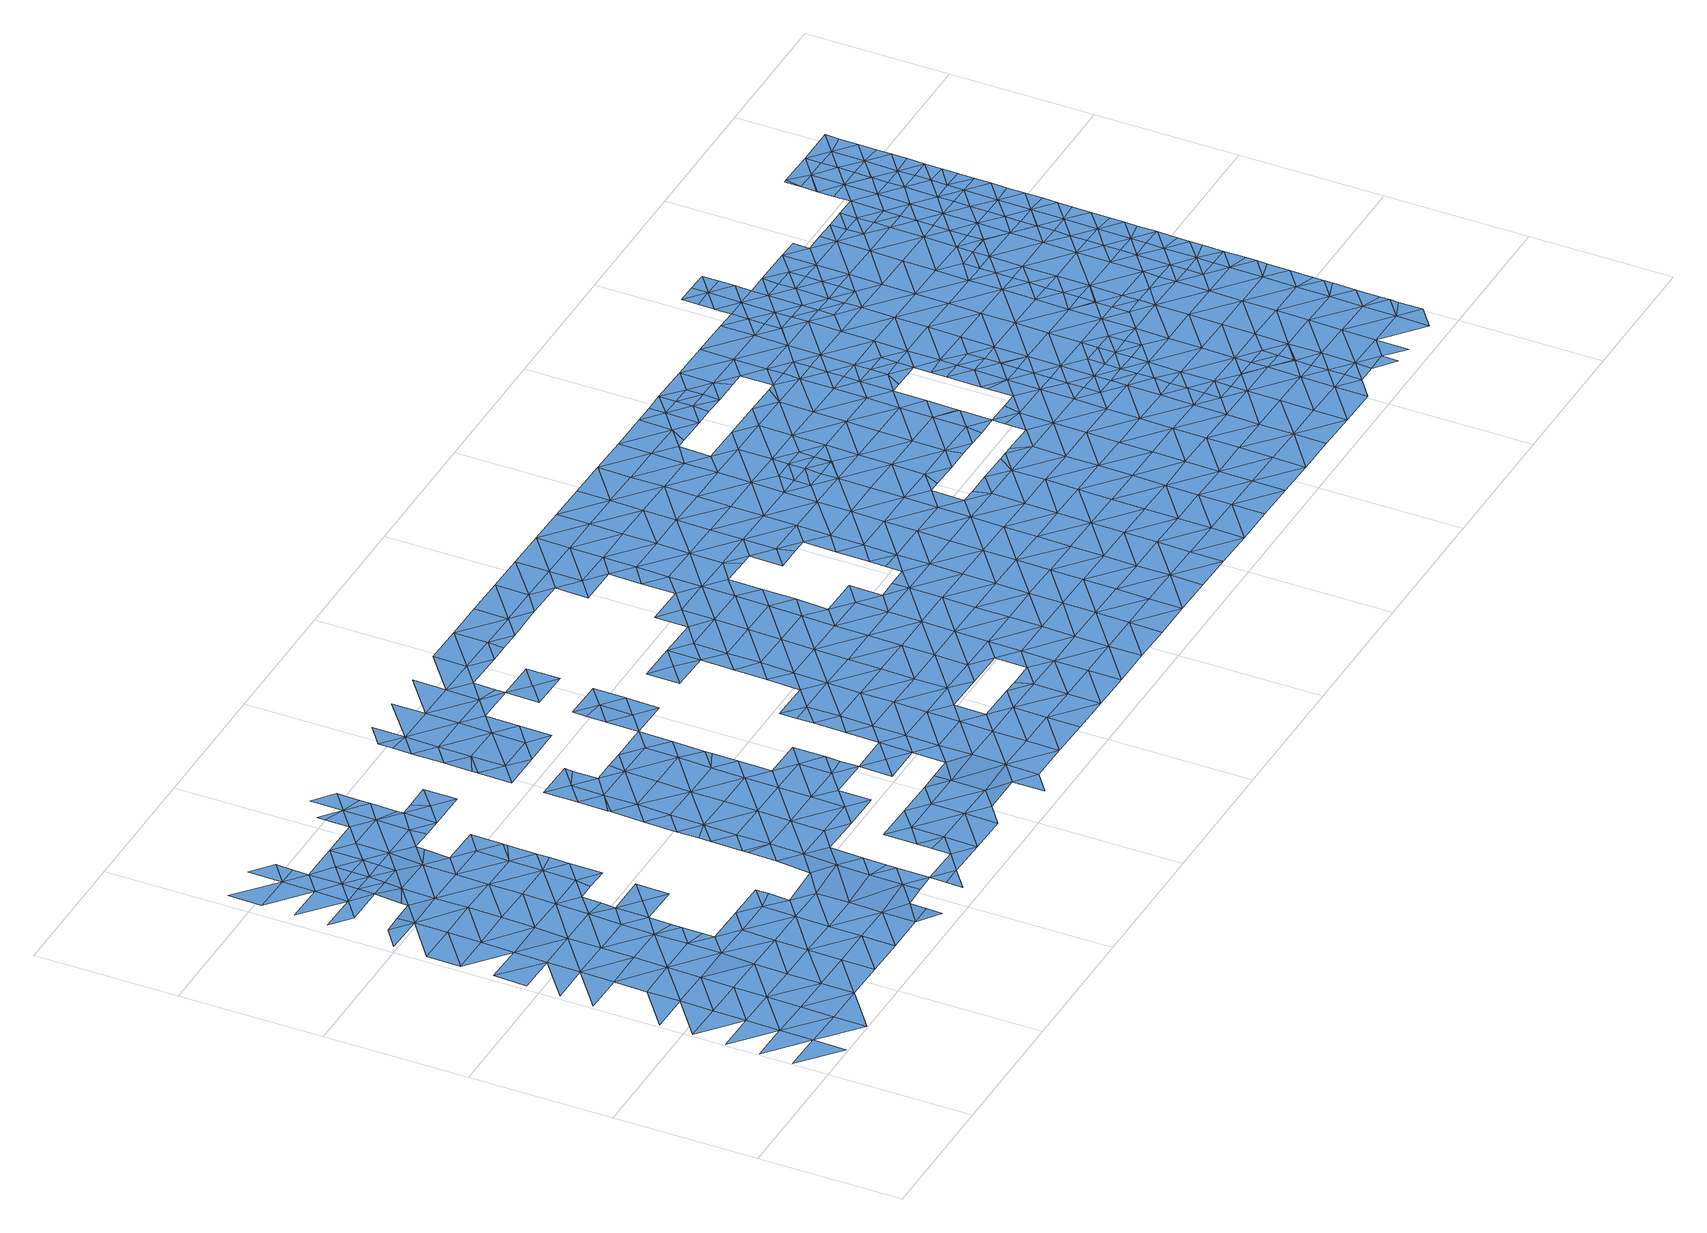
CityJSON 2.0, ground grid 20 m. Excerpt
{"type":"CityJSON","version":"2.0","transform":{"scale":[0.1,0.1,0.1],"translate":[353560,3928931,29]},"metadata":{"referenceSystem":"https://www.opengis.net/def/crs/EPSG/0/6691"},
"CityObjects":{
"waterbody1":{"type":"WaterBody","attributes":{"name":"4","class":"1140","function":"1","WaterBodyRiverFloodingRiskAttribute.description":"6","WaterBodyRiverFloodingRiskAttribute.rankOrg":"1","WaterBodyRiverFloodingRiskAttribute.adminType":"2","WaterBodyRiverFloodingRiskAttribute.scale":"L1"},"geometry":[{"type":"MultiSurface","lod":"1","boundaries":[[[0,1,2]],[[3,4,2]],[[5,3,6]],[[7,3,2]],[[8,7,2]],[[9,6,10]],[[9,10,11]],[[3,12,6]],[[13,12,3]],[[13,3,7]],[[14,11,15]],[[6,16,10]],[[17,18,19]],[[10,20,11]],[[18,21,22]],[[7,23,13]],[[6,12,16]],[[7,8,23]],[[13,24,12]],[[25,26,21]],[[10,16,20]],[[23,24,13]],[[15,11,27]],[[17,15,27]],[[28,16,12]],[[11,20,27]],[[27,29,17]],[[25,21,30]],[[28,20,16]],[[18,17,29]],[[12,24,31]],[[32,30,33]],[[34,32,35]],[[36,27,20]],[[12,31,28]],[[35,37,34]],[[32,33,35]],[[18,29,38]],[[21,18,39]],[[40,41,23]],[[39,18,38]],[[30,21,39]],[[36,20,28]],[[42,37,43]],[[44,29,27]],[[24,23,41]],[[24,45,31]],[[30,46,33]],[[36,47,27]],[[44,38,29]],[[48,35,33]],[[30,39,46]],[[43,37,49]],[[24,41,45]],[[48,37,35]],[[27,47,44]],[[50,33,46]],[[28,31,51]],[[52,53,54]],[[55,47,36]],[[36,28,51]],[[56,57,38]],[[31,45,51]],[[58,55,36]],[[40,59,41]],[[49,37,60]],[[61,46,39]],[[33,50,48]],[[38,44,56]],[[55,62,47]],[[63,64,54]],[[39,38,57]],[[53,65,54]],[[66,59,40]],[[41,59,45]],[[44,47,67]],[[68,69,70]],[[36,51,58]],[[47,62,67]],[[60,37,71]],[[70,69,63]],[[72,56,44]],[[46,73,50]],[[37,48,71]],[[74,72,44]],[[44,67,74]],[[61,39,57]],[[75,76,60]],[[77,54,65]],[[59,78,45]],[[79,48,50]],[[63,54,80]],[[80,54,77]],[[72,81,56]],[[75,60,71]],[[82,55,58]],[[65,76,75]],[[73,46,61]],[[79,71,48]],[[63,83,70]],[[57,56,81]],[[51,45,84]],[[83,63,80]],[[85,61,57]],[[86,65,75]],[[58,51,84]],[[87,88,70]],[[89,57,81]],[[45,78,84]],[[79,50,73]],[[90,87,70]],[[91,82,58]],[[90,70,83]],[[92,75,71]],[[57,89,85]],[[80,93,83]],[[81,72,94]],[[93,80,95]],[[96,92,71]],[[59,66,97]],[[98,73,61]],[[86,75,99]],[[58,84,91]],[[96,71,79]],[[100,61,85]],[[92,99,75]],[[78,59,97]],[[94,72,101]],[[66,102,97]],[[100,98,61]],[[98,79,73]],[[95,103,93]],[[78,104,84]],[[105,100,85]],[[106,91,84]],[[81,94,107]],[[108,104,78]],[[83,93,109]],[[108,78,97]],[[107,94,101]],[[110,96,79]],[[111,97,102]],[[109,93,103]],[[92,112,99]],[[82,91,113]],[[114,111,102]],[[112,103,115]],[[116,92,96]],[[102,117,114]],[[115,99,112]],[[118,91,106]],[[106,84,104]],[[113,91,118]],[[100,105,119]],[[79,98,110]],[[103,120,109]],[[116,121,92]],[[120,103,112]],[[100,122,98]],[[96,123,116]],[[124,97,111]],[[100,119,122]],[[112,92,125]],[[96,110,123]],[[125,92,121]],[[108,97,124]],[[126,106,104]],[[98,127,110]],[[128,98,122]],[[129,109,120]],[[108,130,104]],[[131,120,112]],[[98,128,127]],[[132,112,125]],[[111,133,124]],[[127,134,110]],[[110,135,123]],[[130,126,104]],[[132,131,112]],[[108,124,136]],[[131,129,120]],[[135,110,134]],[[133,137,124]],[[116,123,138]],[[108,136,130]],[[125,139,132]],[[137,140,124]],[[123,135,138]],[[141,142,143]],[[136,124,140]],[[130,144,126]],[[143,142,137]],[[131,145,129]],[[129,145,146]],[[147,126,144]],[[148,149,136]],[[132,139,150]],[[148,136,140]],[[146,145,151]],[[130,136,149]],[[152,144,130]],[[153,147,144]],[[131,132,154]],[[149,152,130]],[[132,150,154]],[[155,147,153]],[[156,137,142]],[[154,157,131]],[[158,155,153]],[[157,159,131]],[[131,159,145]],[[160,158,153]],[[150,161,154]],[[162,158,160]],[[163,164,145]],[[152,165,144]],[[162,166,167]],[[168,161,150]],[[169,156,142]],[[160,166,162]],[[170,145,159]],[[144,171,153]],[[167,166,172]],[[173,154,161]],[[145,170,163]],[[174,160,153]],[[172,175,176]],[[161,177,173]],[[175,172,166]],[[178,165,152]],[[179,180,156]],[[169,179,156]],[[144,165,171]],[[179,181,180]],[[176,182,183]],[[161,168,177]],[[182,176,175]],[[184,185,181]],[[166,160,174]],[[153,171,174]],[[184,181,179]],[[186,187,188]],[[186,183,187]],[[187,183,182]],[[178,189,165]],[[190,179,169]],[[191,192,188]],[[187,191,188]],[[166,174,193]],[[175,166,194]],[[195,190,169]],[[190,184,179]],[[196,185,184]],[[171,165,189]],[[194,166,193]],[[182,175,194]],[[197,187,182]],[[171,198,174]],[[199,189,178]],[[191,200,192]],[[201,182,194]],[[191,187,202]],[[171,189,203]],[[174,204,193]],[[184,205,196]],[[198,171,203]],[[206,207,208]],[[197,182,201]],[[206,209,210]],[[184,190,205]],[[191,202,211]],[[202,187,197]],[[212,203,189]],[[199,212,189]],[[210,209,213]],[[191,211,200]],[[209,206,208]],[[204,174,198]],[[194,193,204]],[[190,195,214]],[[208,207,215]],[[216,201,194]],[[217,202,197]],[[218,196,205]],[[214,219,190]],[[220,213,209]],[[190,219,205]],[[221,216,194]],[[222,213,220]],[[223,198,203]],[[221,194,204]],[[201,216,197]],[[224,203,212]],[[225,204,198]],[[226,208,215]],[[208,227,209]],[[228,229,230]],[[229,222,220]],[[228,222,229]],[[226,227,208]],[[217,197,231]],[[219,232,205]],[[223,225,198]],[[209,227,220]],[[216,233,197]],[[234,219,214]],[[225,235,204]],[[223,203,224]],[[218,205,232]],[[230,229,236]],[[221,204,235]],[[237,229,220]],[[231,197,233]],[[235,238,221]],[[227,237,220]],[[224,212,239]],[[221,240,216]],[[238,240,221]],[[226,215,241]],[[242,218,232]],[[239,243,224]],[[244,233,216]],[[245,232,219]],[[246,227,226]],[[241,246,226]],[[223,224,247]],[[248,242,232]],[[249,250,229]],[[216,240,244]],[[224,243,247]],[[234,251,252]],[[225,223,253]],[[239,254,255]],[[231,233,256]],[[229,237,249]],[[219,234,245]],[[257,237,227]],[[246,257,227]],[[258,248,232]],[[256,233,244]],[[245,258,232]],[[223,247,253]],[[245,234,252]],[[254,259,255]],[[239,255,260]],[[237,261,249]],[[262,245,252]],[[261,237,257]],[[263,259,248]],[[260,255,259]],[[258,263,248]],[[261,264,249]],[[265,260,259]],[[266,258,245]],[[259,263,265]],[[257,267,261]],[[268,245,262]],[[265,269,260]],[[260,269,270]],[[258,271,263]],[[249,264,272]],[[266,271,258]],[[245,268,266]],[[273,261,267]],[[263,274,265]],[[264,261,275]],[[276,270,277]],[[261,273,275]],[[270,269,277]],[[278,269,265]],[[262,279,268]],[[280,281,282]],[[280,276,281]],[[276,277,281]],[[263,271,274]],[[283,277,269]],[[268,284,266]],[[264,275,285]],[[281,286,282]],[[266,287,271]],[[279,284,268]],[[278,265,274]],[[278,283,269]],[[262,288,279]],[[277,289,281]],[[264,285,290]],[[271,291,274]],[[275,292,285]],[[266,284,287]],[[283,289,277]],[[271,287,291]],[[293,278,274]],[[291,293,274]],[[281,289,286]],[[294,295,296]],[[279,288,297]],[[298,287,284]],[[299,283,278]],[[300,294,296]],[[279,301,284]],[[285,292,302]],[[303,302,292]],[[294,304,295]],[[305,286,306]],[[290,285,307]],[[286,289,306]],[[308,298,284]],[[309,310,305]],[[283,311,289]],[[279,297,301]],[[306,309,305]],[[291,312,293]],[[278,293,299]],[[285,302,307]],[[311,283,299]],[[303,313,302]],[[284,301,308]],[[309,314,310]],[[311,315,289]],[[310,314,300]],[[289,316,306]],[[294,300,304]],[[308,317,298]],[[312,318,293]],[[319,301,297]],[[320,309,306]],[[321,307,302]],[[322,319,297]],[[321,302,313]],[[304,300,323]],[[300,314,323]],[[324,308,301]],[[316,320,306]],[[325,311,299]],[[289,315,316]],[[326,314,309]],[[299,293,327]],[[328,318,312]],[[317,308,329]],[[325,315,311]],[[320,326,309]],[[293,318,327]],[[330,304,323]],[[314,331,323]],[[313,332,321]],[[307,321,333]],[[301,319,324]],[[299,327,325]],[[329,308,324]],[[315,334,316]],[[324,335,329]],[[329,335,328]],[[322,336,319]],[[337,318,328]],[[314,326,331]],[[315,325,334]],[[330,323,331]],[[316,338,320]],[[339,336,322]],[[336,324,319]],[[340,341,330]],[[331,340,330]],[[327,318,342]],[[321,332,343]],[[337,328,335]],[[316,334,344]],[[320,345,326]],[[346,335,324]],[[333,321,347]],[[342,318,337]],[[342,348,327]],[[338,345,320]],[[325,348,334]],[[316,344,338]],[[325,327,348]],[[321,343,347]],[[326,349,331]],[[332,350,343]],[[346,324,336]],[[345,349,326]],[[335,351,337]],[[352,341,340]],[[331,353,340]],[[344,334,354]],[[351,335,346]],[[339,355,336]],[[338,344,356]],[[350,357,343]],[[334,348,354]],[[358,359,350]],[[343,360,347]],[[342,337,361]],[[338,362,345]],[[344,363,356]],[[361,337,351]],[[353,331,349]],[[340,353,352]],[[336,364,346]],[[338,356,362]],[[344,354,363]],[[365,349,345]],[[362,365,345]],[[339,366,355]],[[359,358,367]],[[350,359,357]],[[342,361,368]],[[348,342,369]],[[343,357,360]],[[363,370,356]],[[354,371,363]],[[372,352,373]],[[336,355,364]],[[352,353,373]],[[342,368,369]],[[374,349,365]],[[351,346,375]],[[353,349,374]],[[354,348,376]],[[359,377,357]],[[378,372,373]],[[375,379,351]],[[354,376,371]],[[367,372,378]],[[346,364,375]],[[361,379,368]],[[348,369,376]],[[361,351,379]],[[359,367,380]],[[363,371,370]],[[353,381,373]],[[355,366,382]],[[357,383,360]],[[367,378,380]],[[384,381,353]],[[382,385,355]],[[353,374,384]],[[377,383,357]],[[373,381,378]],[[359,380,377]],[[371,376,386]],[[387,384,374]],[[364,355,385]],[[369,368,388]],[[388,368,379]],[[385,389,364]],[[364,390,375]],[[378,391,380]],[[381,391,378]],[[389,390,364]],[[376,369,392]],[[386,376,393]],[[387,394,384]],[[375,395,379]],[[369,388,392]],[[380,396,377]],[[390,395,375]],[[382,397,385]],[[398,394,399]],[[394,400,384]],[[393,376,401]],[[379,402,388]],[[376,392,401]],[[377,403,383]],[[404,398,399]],[[405,397,382]],[[380,391,396]],[[396,403,377]],[[395,402,379]],[[406,407,393]],[[385,397,389]],[[381,384,400]],[[406,408,407]],[[388,409,392]],[[400,410,381]],[[381,411,391]],[[403,412,383]],[[393,401,406]],[[402,409,388]],[[409,401,392]],[[394,398,400]],[[389,413,390]],[[414,415,408]],[[410,411,381]],[[416,398,404]],[[406,414,408]],[[397,413,389]],[[391,417,396]],[[418,395,390]],[[411,417,391]],[[414,419,415]],[[413,418,390]],[[420,398,416]],[[416,415,419]],[[405,421,397]],[[395,422,402]],[[400,398,420]],[[403,396,417]],[[418,422,395]],[[401,409,423]],[[406,401,424]],[[406,425,414]],[[420,426,400]],[[416,419,420]],[[427,413,397]],[[410,400,426]],[[421,428,397]],[[401,423,424]],[[412,403,429]],[[402,430,409]],[[410,431,411]],[[414,432,419]],[[426,431,410]],[[403,417,429]],[[406,424,425]],[[402,422,433]],[[409,434,423]],[[411,435,417]],[[427,436,413]],[[412,429,437]],[[430,434,409]],[[397,428,427]],[[402,433,430]],[[423,434,424]],[[438,435,411]],[[435,429,417]],[[414,425,432]],[[418,413,436]],[[418,439,422]],[[420,440,426]],[[438,411,431]],[[420,419,440]],[[436,439,418]],[[422,439,433]],[[424,441,425]],[[419,432,440]],[[428,421,442]],[[433,443,430]],[[425,444,432]],[[431,445,438]],[[424,434,441]],[[426,440,446]],[[431,426,445]],[[427,428,447]],[[429,435,448]],[[437,429,449]],[[430,450,434]],[[428,442,447]],[[451,435,438]],[[444,425,441]],[[447,452,427]],[[449,429,448]],[[433,439,443]],[[426,446,445]],[[445,451,438]],[[453,446,440]],[[436,427,452]],[[454,439,436]],[[441,434,455]],[[430,443,450]],[[432,444,456]],[[440,432,457]],[[441,458,444]],[[459,447,442]],[[454,436,452]],[[440,457,453]],[[460,443,439]],[[461,446,453]],[[448,435,462]],[[432,456,457]],[[455,434,463]],[[441,455,458]],[[445,446,464]],[[434,450,463]],[[464,446,461]],[[465,459,442]],[[435,451,462]],[[458,466,444]],[[449,448,467]],[[439,454,468]],[[469,455,463]],[[444,470,456]],[[471,453,457]],[[448,462,467]],[[472,462,451]],[[466,470,444]],[[473,454,452]],[[439,468,460]],[[474,466,458]],[[452,447,475]],[[445,464,476]],[[456,470,457]],[[463,477,469]],[[450,443,478]],[[450,479,463]],[[480,471,457]],[[451,445,481]],[[475,447,459]],[[449,467,482]],[[473,468,454]],[[478,443,460]],[[476,464,483]],[[462,484,467]],[[481,445,476]],[[451,481,472]],[[484,462,472]],[[485,466,474]],[[486,459,465]],[[480,457,487]],[[473,452,475]],[[463,479,477]],[[483,488,476]],[[450,478,479]],[[489,482,467]],[[490,457,470]],[[487,457,490]],[[491,475,459]],[[489,467,484]],[[460,468,492]],[[485,493,466]],[[486,491,459]],[[466,493,470]],[[468,473,492]],[[492,494,460]],[[495,489,484]],[[496,476,488]],[[476,497,481]],[[498,487,490]],[[499,487,498]],[[472,481,500]],[[478,460,494]],[[488,499,498]],[[475,501,473]],[[477,479,502]],[[496,497,476]],[[491,501,475]],[[470,503,490]],[[504,493,485]],[[505,482,489]],[[496,488,498]],[[479,478,506]],[[495,507,489]],[[473,508,492]],[[501,508,473]],[[502,479,509]],[[478,494,506]],[[470,493,503]],[[503,510,490]],[[500,481,497]],[[504,511,493]],[[510,512,490]],[[513,479,506]],[[508,514,492]],[[509,479,513]],[[498,512,496]],[[515,489,507]],[[505,489,515]],[[498,490,512]],[[491,486,516]],[[517,501,491]],[[494,492,514]],[[518,509,513]],[[516,517,491]],[[519,505,515]],[[494,520,506]],[[521,497,496]],[[500,497,522]],[[515,507,523]],[[524,508,501]],[[493,511,525]],[[526,518,513]],[[527,521,496]],[[507,528,523]],[[529,510,503]],[[530,525,511]],[[494,514,531]],[[527,496,512]],[[503,493,532]],[[533,515,523]],[[534,501,517]],[[532,493,525]],[[532,529,503]],[[494,531,520]],[[535,526,513]],[[508,536,514]],[[510,529,512]],[[513,506,535]],[[522,497,521]],[[523,528,537]],[[524,501,534]],[[523,538,533]],[[536,531,514]],[[535,506,520]],[[530,539,525]],[[523,537,538]],[[521,540,522]],[[541,534,517]],[[542,533,538]],[[536,508,524]],[[543,520,531]],[[527,512,544]],[[517,516,541]],[[532,525,545]],[[536,543,531]],[[525,539,545]],[[546,521,527]],[[547,526,535]],[[512,529,544]],[[548,526,547]],[[541,516,549]],[[539,548,547]],[[550,532,545]],[[532,551,529]],[[534,552,524]],[[553,546,527]],[[520,554,535]],[[551,532,550]],[[543,554,520]],[[527,544,553]],[[540,521,555]],[[539,547,556]],[[551,557,529]],[[529,557,544]],[[552,534,541]],[[524,558,536]],[[559,547,535]],[[521,546,555]],[[554,560,535]],[[561,556,547]],[[562,553,544]],[[549,563,541]],[[558,524,552]],[[536,564,543]],[[562,544,557]],[[558,564,536]],[[565,555,546]],[[566,567,553]],[[553,567,546]],[[568,554,543]],[[535,560,559]],[[569,562,557]],[[570,569,557]],[[553,562,566]],[[561,547,559]],[[571,560,554]],[[546,572,565]],[[573,568,543]],[[574,558,552]],[[575,572,546]],[[573,543,564]],[[575,546,567]],[[541,563,576]],[[552,541,577]],[[568,571,554]],[[561,578,579]],[[580,564,558]],[[581,569,570]],[[571,582,560]],[[583,559,560]],[[579,578,584]],[[578,561,559]],[[585,562,569]],[[577,541,576]],[[577,574,552]],[[582,583,560]],[[574,580,558]],[[586,573,564]],[[583,587,559]],[[569,588,585]],[[589,586,564]],[[590,584,591]],[[589,564,580]],[[587,592,559]],[[584,578,591]],[[588,569,581]],[[578,559,592]],[[593,571,568]],[[586,594,573]],[[595,568,573]],[[596,590,591]],[[594,595,573]],[[585,588,597]],[[598,599,578]],[[578,592,598]],[[576,563,600]],[[591,578,601]],[[602,593,568]],[[603,580,574]],[[604,596,591]],[[595,602,568]],[[601,578,599]],[[601,604,591]],[[600,563,605]],[[602,606,593]],[[577,576,607]],[[608,603,574]],[[609,596,604]],[[574,577,607]],[[576,600,607]],[[605,610,600]],[[574,611,608]],[[611,574,607]],[[608,611,612]],[[613,614,600]],[[613,600,610]],[[607,600,614]],[[615,612,611]],[[616,617,607]],[[607,614,616]],[[611,607,617]],[[618,615,611]],[[611,617,619]],[[618,611,619]],[[620,615,618]],[[621,622,623]]]}]},
"waterbody2":{"type":"WaterBody","attributes":{"name":"4","class":"1140","function":"1","WaterBodyRiverFloodingRiskAttribute.description":"6","WaterBodyRiverFloodingRiskAttribute.rankOrg":"2","WaterBodyRiverFloodingRiskAttribute.adminType":"2","WaterBodyRiverFloodingRiskAttribute.scale":"L1"},"geometry":[{"type":"MultiSurface","lod":"1","boundaries":[[[77,86,624]],[[77,65,86]],[[86,99,624]],[[115,624,99]],[[80,77,624]],[[103,95,624]],[[95,80,624]],[[115,103,624]]]}]},
"waterbody3":{"type":"WaterBody","attributes":{"name":"4","class":"1140","function":"1","WaterBodyRiverFloodingRiskAttribute.description":"6","WaterBodyRiverFloodingRiskAttribute.rankOrg":"1","WaterBodyRiverFloodingRiskAttribute.adminType":"2","WaterBodyRiverFloodingRiskAttribute.scale":"L1"},"geometry":[{"type":"MultiSurface","lod":"1","boundaries":[[[625,626,627]],[[256,628,627]],[[627,628,625]],[[628,256,629]],[[628,629,630]],[[628,630,625]],[[630,631,625]],[[625,631,632]],[[626,625,632]]]}]},
"waterbody4":{"type":"WaterBody","attributes":{"name":"4","class":"1140","function":"1","WaterBodyRiverFloodingRiskAttribute.description":"6","WaterBodyRiverFloodingRiskAttribute.rankOrg":"1","WaterBodyRiverFloodingRiskAttribute.adminType":"2","WaterBodyRiverFloodingRiskAttribute.scale":"L1"},"geometry":[{"type":"MultiSurface","lod":"1","boundaries":[[[633,634,635]],[[635,267,636]],[[634,267,635]],[[636,633,635]]]}]},
"waterbody5":{"type":"WaterBody","attributes":{"name":"4","class":"1140","function":"1","WaterBodyRiverFloodingRiskAttribute.description":"6","WaterBodyRiverFloodingRiskAttribute.rankOrg":"2","WaterBodyRiverFloodingRiskAttribute.adminType":"2","WaterBodyRiverFloodingRiskAttribute.scale":"L1"},"geometry":[{"type":"MultiSurface","lod":"1","boundaries":[[[499,480,487]],[[464,461,483]],[[453,471,637]],[[637,480,499]],[[471,480,637]],[[483,637,499]],[[488,483,499]],[[483,461,637]],[[461,453,637]]]}]},
"waterbody6":{"type":"WaterBody","attributes":{"name":"4","class":"1140","function":"1","WaterBodyRiverFloodingRiskAttribute.description":"6","WaterBodyRiverFloodingRiskAttribute.rankOrg":"2","WaterBodyRiverFloodingRiskAttribute.adminType":"2","WaterBodyRiverFloodingRiskAttribute.scale":"L1"},"geometry":[{"type":"MultiSurface","lod":"1","boundaries":[[[519,515,638]],[[515,533,638]],[[533,542,638]],[[639,640,537]],[[641,638,542]],[[538,537,640]],[[542,538,640]],[[641,542,640]],[[639,642,640]],[[643,641,640]],[[642,643,640]],[[642,555,644]],[[555,565,644]],[[644,643,642]],[[565,572,644]],[[645,641,643]],[[566,646,567]],[[566,562,646]],[[646,562,585]],[[572,647,644]],[[644,647,643]],[[648,567,646]],[[575,567,648]],[[572,575,648]],[[585,597,646]],[[649,583,582]],[[650,590,596]],[[648,647,572]],[[582,571,649]],[[650,651,581]],[[596,651,650]],[[647,652,643]],[[649,571,593]],[[653,648,646]],[[649,654,583]],[[655,586,589]],[[645,643,652]],[[589,580,655]],[[587,583,654]],[[588,656,597]],[[655,580,603]],[[588,581,656]],[[652,657,645]],[[592,587,654]],[[593,606,649]],[[581,651,656]],[[596,609,651]],[[655,658,586]],[[658,595,594]],[[646,597,653]],[[594,586,658]],[[598,592,659]],[[659,601,599]],[[603,608,655]],[[660,661,649]],[[649,661,654]],[[592,654,659]],[[662,652,647]],[[599,598,659]],[[660,649,606]],[[597,656,653]],[[658,663,595]],[[664,662,647]],[[659,665,601]],[[663,606,602]],[[665,609,604]],[[666,648,653]],[[602,595,663]],[[667,651,609]],[[668,664,647]],[[651,669,656]],[[604,601,665]],[[647,648,668]],[[670,657,652]],[[667,669,651]],[[661,671,654]],[[672,670,652]],[[668,648,666]],[[673,655,608]],[[652,662,672]],[[674,606,663]],[[654,675,659]],[[656,676,653]],[[667,609,665]],[[673,608,612]],[[658,655,673]],[[669,676,656]],[[658,677,663]],[[678,657,670]],[[659,679,665]],[[680,664,668]],[[612,615,673]],[[661,681,671]],[[674,663,682]],[[666,653,676]],[[654,671,675]],[[683,667,665]],[[613,610,684]],[[658,673,677]],[[668,666,685]],[[614,613,684]],[[686,680,668]],[[610,623,684]],[[615,620,673]],[[681,687,671]],[[679,659,675]],[[679,683,665]],[[683,669,667]],[[686,668,685]],[[682,663,688]],[[686,689,680]],[[616,614,690]],[[663,677,688]],[[685,666,691]],[[614,684,690]],[[617,616,690]],[[692,619,617]],[[666,676,691]],[[623,622,684]],[[688,693,682]],[[618,692,620]],[[694,673,620]],[[669,695,676]],[[692,617,690]],[[618,619,692]],[[696,671,687]],[[697,682,693]],[[698,685,691]],[[687,697,693]],[[622,699,684]],[[694,700,673]],[[675,671,696]],[[684,701,690]],[[675,702,679]],[[677,673,700]],[[677,703,688]],[[694,620,692]],[[696,702,675]],[[696,687,693]],[[669,683,695]],[[699,701,684]],[[704,699,622]],[[691,676,705]],[[698,691,706]],[[676,695,705]],[[701,707,690]],[[708,709,710]],[[677,700,703]],[[696,693,711]],[[692,690,707]],[[709,712,710]],[[692,713,694]],[[714,691,705]],[[693,688,715]],[[679,702,716]],[[683,679,717]],[[706,691,714]],[[707,713,692]],[[718,719,696]],[[696,719,702]],[[715,688,703]],[[718,696,711]],[[720,700,694]],[[695,683,717]],[[721,705,695]],[[712,722,710]],[[679,716,717]],[[711,693,715]],[[719,723,702]],[[724,725,726]],[[725,706,714]],[[724,706,725]],[[727,728,702]],[[702,728,716]],[[702,723,727]],[[721,695,717]],[[729,711,715]],[[728,730,716]],[[701,699,731]],[[732,707,701]],[[733,734,722]],[[735,710,722]],[[703,700,720]],[[733,726,734]],[[730,736,716]],[[731,699,737]],[[694,713,720]],[[726,725,734]],[[717,716,736]],[[734,735,722]],[[705,721,738]],[[714,705,739]],[[740,713,707]],[[715,703,741]],[[742,743,717]],[[729,715,744]],[[717,736,742]],[[701,731,732]],[[732,740,707]],[[745,731,737]],[[721,717,743]],[[703,720,741]],[[705,738,739]],[[725,714,746]],[[747,720,713]],[[748,749,721]],[[721,749,738]],[[750,715,741]],[[746,714,739]],[[721,743,748]],[[744,715,750]],[[740,747,713]],[[751,732,731]],[[735,734,752]],[[753,751,731]],[[753,731,745]],[[734,725,754]],[[755,741,720]],[[734,754,752]],[[749,756,738]],[[747,755,720]],[[757,740,732]],[[735,752,758]],[[759,744,750]],[[725,746,754]],[[760,750,741]],[[761,732,751]],[[757,732,761]],[[762,760,741]],[[763,759,750]],[[757,764,740]],[[740,765,747]],[[739,738,766]],[[764,765,740]],[[767,752,754]],[[768,763,750]],[[768,750,760]],[[756,749,769]],[[746,770,754]],[[762,741,755]],[[746,739,766]],[[738,756,766]],[[771,755,747]],[[772,771,747]],[[766,773,746]],[[772,747,765]],[[769,774,756]],[[775,776,754]],[[746,773,770]],[[775,754,770]],[[767,754,776]],[[777,760,762]],[[778,762,755]],[[774,769,779]],[[780,755,771]],[[781,782,756]],[[756,782,766]],[[756,774,781]],[[778,755,780]],[[783,777,762]],[[784,770,773]],[[785,773,766]],[[786,762,778]],[[787,785,766]],[[766,782,787]],[[762,786,783]],[[788,784,773]],[[773,785,788]],[[788,789,784]]]}]},
"waterbody7":{"type":"WaterBody","attributes":{"name":"4","class":"1140","function":"1","WaterBodyRiverFloodingRiskAttribute.description":"6","WaterBodyRiverFloodingRiskAttribute.rankOrg":"1","WaterBodyRiverFloodingRiskAttribute.adminType":"2","WaterBodyRiverFloodingRiskAttribute.scale":"L1"},"geometry":[{"type":"MultiSurface","lod":"1","boundaries":[[[660,681,661]],[[674,682,790]],[[681,660,790]],[[687,681,790]],[[697,687,790]],[[790,682,697]],[[674,790,606]],[[660,606,790]]]}]},
"waterbody8":{"type":"WaterBody","attributes":{"name":"4","class":"1140","function":"1","WaterBodyRiverFloodingRiskAttribute.description":"6","WaterBodyRiverFloodingRiskAttribute.rankOrg":"1","WaterBodyRiverFloodingRiskAttribute.adminType":"2","WaterBodyRiverFloodingRiskAttribute.scale":"L1"},"geometry":[{"type":"MultiSurface","lod":"1","boundaries":[[[680,689,791]],[[686,685,698]],[[689,792,709]],[[733,722,792]],[[712,709,792]],[[792,722,712]],[[678,793,794]],[[678,670,793]],[[791,670,672]],[[672,662,791]],[[791,662,680]],[[793,670,791]],[[708,793,709]],[[791,709,793]],[[689,709,791]],[[664,680,662]],[[724,726,795]],[[795,726,792]],[[795,792,689]],[[796,797,798]],[[799,796,798]],[[800,799,798]],[[798,794,793]],[[793,800,798]],[[708,800,793]],[[795,689,686]],[[792,726,733]],[[795,706,724]],[[801,802,798]],[[802,794,798]],[[797,803,798]],[[798,803,801]],[[698,706,795]],[[686,698,795]]]}]},
"waterbody9":{"type":"WaterBody","attributes":{"name":"4","class":"1140","function":"1","WaterBodyRiverFloodingRiskAttribute.description":"6","WaterBodyRiverFloodingRiskAttribute.rankOrg":"1","WaterBodyRiverFloodingRiskAttribute.adminType":"2","WaterBodyRiverFloodingRiskAttribute.scale":"L1"},"geometry":[{"type":"MultiSurface","lod":"1","boundaries":[[[804,805,806]],[[807,808,809]],[[809,810,807]],[[811,807,810]],[[763,812,813]],[[812,763,814]],[[814,763,768]],[[815,816,817]],[[817,816,818]],[[819,744,759]],[[811,810,813]],[[820,744,819]],[[729,744,820]],[[821,822,823]],[[824,825,823]],[[825,824,826]],[[742,736,827]],[[806,828,804]],[[829,830,831]],[[832,824,823]],[[822,832,823]],[[833,821,823]],[[834,821,833]],[[835,831,830]],[[834,833,836]],[[837,836,833]],[[838,833,823]],[[833,838,839]],[[839,840,833]],[[833,840,841]],[[830,842,835]],[[782,831,835]],[[781,831,782]],[[748,769,749]],[[781,774,831]],[[843,813,812]],[[808,828,809]],[[809,828,806]],[[840,844,845]],[[784,789,845]],[[841,837,833]],[[789,840,845]],[[840,789,841]],[[759,763,819]],[[813,819,763]],[[810,819,813]],[[718,820,719]],[[718,729,820]],[[718,711,729]],[[827,846,809]],[[736,846,827]],[[823,847,838]],[[847,823,825]],[[806,827,809]],[[736,730,846]],[[848,849,818]],[[850,837,841]],[[850,841,849]],[[844,775,845]],[[775,844,776]],[[787,782,835]],[[842,851,835]],[[743,742,827]],[[743,827,852]],[[806,852,827]],[[806,853,852]],[[806,805,853]],[[835,785,787]],[[785,835,854]],[[854,835,851]],[[818,816,855]],[[812,856,843]],[[812,857,858]],[[812,858,856]],[[814,859,857]],[[783,859,814]],[[777,783,814]],[[809,860,810]],[[723,719,860]],[[853,779,852]],[[805,861,853]],[[862,853,861]],[[863,829,831]],[[853,774,779]],[[818,851,817]],[[748,743,852]],[[769,748,852]],[[769,852,779]],[[853,831,774]],[[777,814,760]],[[812,814,857]],[[818,855,848]],[[768,760,814]],[[831,853,863]],[[862,863,853]],[[788,785,854]],[[860,819,810]],[[860,820,819]],[[719,820,860]],[[730,728,846]],[[860,846,728]],[[860,809,846]],[[727,860,728]],[[727,723,860]],[[851,849,854]],[[818,849,851]],[[849,841,854]],[[854,841,789]],[[854,789,788]],[[770,784,845]],[[770,845,775]]]}]},
"waterbody10":{"type":"WaterBody","attributes":{"name":"4","class":"1140","function":"1","WaterBodyRiverFloodingRiskAttribute.description":"6","WaterBodyRiverFloodingRiskAttribute.rankOrg":"2","WaterBodyRiverFloodingRiskAttribute.adminType":"2","WaterBodyRiverFloodingRiskAttribute.scale":"L1"},"geometry":[{"type":"MultiSurface","lod":"1","boundaries":[[[808,807,864]],[[865,864,807]],[[804,866,805]],[[804,828,866]],[[808,864,828]],[[867,868,869]],[[868,817,869]],[[828,864,866]],[[807,811,865]],[[811,813,865]],[[830,829,870]],[[815,817,868]],[[871,867,870]],[[870,867,869]],[[870,869,830]],[[842,830,869]],[[865,813,843]],[[872,864,873]],[[851,842,869]],[[829,863,870]],[[863,862,874]],[[862,861,874]],[[874,861,805]],[[865,873,864]],[[873,865,875]],[[876,877,866]],[[874,805,866]],[[817,851,869]],[[876,866,864]],[[872,876,864]],[[871,870,878]],[[874,870,863]],[[874,878,870]],[[879,874,880]],[[866,880,874]],[[877,880,866]],[[843,856,865]],[[865,856,875]],[[879,878,874]]]}]},
"waterbody11":{"type":"WaterBody","attributes":{"name":"4","class":"1140","function":"1","WaterBodyRiverFloodingRiskAttribute.description":"6","WaterBodyRiverFloodingRiskAttribute.rankOrg":"2","WaterBodyRiverFloodingRiskAttribute.adminType":"2","WaterBodyRiverFloodingRiskAttribute.scale":"L1"},"geometry":[{"type":"MultiSurface","lod":"1","boundaries":[[[881,882,821]],[[834,881,821]],[[881,837,883]],[[832,822,882]],[[821,882,822]],[[834,836,881]],[[881,836,837]],[[850,883,837]],[[883,849,848]],[[850,849,883]],[[881,884,885]],[[886,883,855]],[[883,886,884]],[[883,884,881]],[[882,887,888]],[[882,888,832]],[[848,855,883]],[[881,885,889]],[[887,882,889]],[[881,889,882]]]}]}
},
"vertices":[
[3,50,10],[59,3,10],[60,49,10],[60,95,10],[4,96,10],[4,143,10],[61,142,10],[116,48,10],[115,2,10],[5,189,10],[62,188,10],[63,234,10],[118,141,10],[117,94,10],[6,235,10],[63,280,10],[119,187,10],[64,326,10],[65,373,10],[7,327,10],[119,233,11],[66,419,10],[8,373,10],[173,47,10],[174,93,10],[10,466,11],[9,420,10],[120,280,11],[175,186,10],[121,326,11],[66,465,11],[174,140,10],[10,512,11],[67,511,11],[11,559,11],[68,558,11],[176,232,12],[69,604,11],[122,372,11],[122,418,11],[230,46,10],[230,92,10],[12,605,11],[41,627,11],[177,325,11],[231,139,10],[123,464,13],[177,279,11],[125,557,13],[67,627,12],[124,510,13],[232,185,10],[13,697,15],[42,674,14],[70,696,15],[204,255,11],[178,371,11],[179,417,12],[233,231,11],[287,92,10],[97,626,13],[180,463,13],[205,272,11],[71,742,15],[14,743,15],[98,673,15],[286,45,10],[205,301,11],[16,836,15],[15,789,15],[72,788,15],[125,603,13],[206,347,11],[181,509,13],[205,315,11],[126,649,13],[97,635,13],[98,696,16],[288,138,10],[181,556,13],[99,719,16],[207,393,11],[262,254,11],[99,765,15],[289,184,10],[207,440,13],[126,672,15],[100,811,16],[72,835,15],[207,413,12],[100,787,15],[289,230,11],[183,648,13],[128,742,16],[235,370,11],[127,719,16],[182,602,13],[344,91,10],[237,508,13],[155,672,15],[236,462,13],[263,346,11],[343,45,10],[156,718,16],[345,183,10],[232,440,13],[317,206,10],[264,393,11],[345,137,10],[157,764,16],[238,555,13],[372,67,13],[184,695,16],[318,253,11],[372,44,13],[155,695,16],[211,624,13],[371,21,13],[318,235,11],[265,439,13],[184,741,16],[211,659,15],[265,485,13],[239,601,13],[400,90,17],[211,671,16],[374,205,16],[266,531,13],[266,513,13],[213,763,16],[402,182,17],[241,740,16],[240,694,16],[400,66,17],[267,571,13],[267,578,13],[401,136,17],[428,66,17],[268,623,13],[242,670,16],[429,112,17],[427,20,17],[456,43,17],[428,43,17],[403,228,19],[242,786,16],[213,797,16],[375,252,19],[429,127,17],[430,159,17],[268,670,16],[214,809,16],[430,205,19],[404,275,19],[269,716,16],[376,292,19],[485,65,17],[269,725,16],[376,299,19],[270,762,16],[404,321,19],[297,693,16],[377,344,19],[271,809,16],[242,832,16],[459,227,19],[405,367,19],[377,360,19],[325,669,16],[513,42,17],[270,777,16],[460,274,19],[377,391,19],[289,716,16],[461,320,19],[406,414,19],[378,437,19],[325,716,16],[488,204,19],[514,88,17],[486,91,17],[486,112,17],[407,460,20],[379,483,20],[515,134,17],[487,158,17],[379,487,20],[407,506,20],[380,529,20],[516,226,19],[571,87,17],[408,552,20],[380,576,20],[462,366,19],[462,413,19],[570,41,17],[543,157,17],[464,505,20],[518,319,19],[544,203,19],[437,575,20],[463,459,20],[436,528,20],[517,273,19],[518,365,19],[571,133,17],[382,668,20],[381,621,20],[410,644,20],[410,691,20],[382,676,20],[436,563,20],[545,249,19],[383,715,20],[599,63,17],[437,620,20],[520,458,20],[467,528,20],[600,156,17],[627,86,17],[411,737,20],[519,412,19],[383,760,20],[574,318,19],[574,272,19],[546,341,19],[466,643,20],[467,690,20],[384,787,20],[412,783,20],[384,807,20],[493,527,20],[628,133,17],[521,504,20],[655,62,19],[547,388,19],[413,829,20],[468,736,20],[548,425,19],[602,248,19],[548,435,19],[494,620,20],[626,156,18],[602,274,19],[548,480,20],[684,85,20],[495,666,20],[603,295,19],[657,155,19],[469,782,20],[469,829,20],[654,17,20],[683,39,20],[603,340,19],[601,202,19],[630,225,19],[549,527,20],[496,713,20],[685,132,20],[657,201,20],[658,247,20],[524,735,20],[740,38,20],[685,178,20],[525,781,20],[686,224,20],[741,131,20],[552,712,20],[741,84,20],[687,270,20],[659,294,20],[742,177,20],[526,828,20],[552,726,20],[743,223,20],[553,757,20],[660,339,20],[688,316,20],[744,269,20],[797,83,20],[660,362,20],[688,362,20],[660,386,20],[744,315,20],[798,130,20],[582,780,20],[717,385,20],[770,154,20],[797,37,20],[745,361,20],[583,827,20],[771,199,20],[610,756,20],[800,222,20],[692,548,21],[663,571,21],[663,525,21],[853,36,20],[827,153,20],[800,268,20],[720,524,21],[854,82,20],[639,779,20],[638,756,20],[720,570,21],[718,432,21],[746,408,20],[639,826,20],[855,129,20],[747,454,21],[719,477,21],[801,314,20],[828,198,20],[666,755,21],[747,500,21],[802,360,20],[803,407,20],[848,152,20],[856,221,20],[911,81,20],[803,453,21],[695,778,21],[910,35,20],[748,547,21],[911,128,20],[858,313,20],[804,499,21],[857,267,20],[884,197,20],[883,152,20],[777,569,21],[805,546,21],[723,755,21],[696,825,21],[859,360,20],[912,174,20],[967,80,21],[913,220,20],[860,452,21],[967,34,21],[806,592,21],[777,615,21],[914,267,20],[752,777,21],[859,406,20],[861,498,21],[968,127,21],[753,824,21],[915,313,20],[862,545,21],[780,754,21],[969,173,21],[835,614,21],[862,591,21],[915,359,20],[1024,79,21],[888,429,20],[809,776,21],[779,708,21],[808,730,21],[809,823,21],[970,219,21],[889,474,21],[916,405,20],[1025,126,21],[889,521,21],[1023,33,21],[836,707,21],[970,266,21],[971,312,21],[945,428,20],[944,381,20],[835,661,21],[863,637,21],[890,568,21],[1026,172,21],[972,358,21],[865,775,21],[864,683,21],[1026,218,21],[865,729,21],[920,636,21],[1080,33,21],[866,822,21],[919,590,21],[1081,79,21],[971,381,21],[929,567,21],[1027,265,21],[1082,125,21],[1082,171,21],[921,682,21],[1028,311,21],[1000,381,21],[947,567,21],[1083,217,21],[921,729,21],[1138,78,21],[975,543,21],[946,520,21],[976,589,21],[1029,357,21],[1084,264,21],[922,775,21],[982,520,21],[1137,32,21],[1029,403,21],[1001,404,21],[1001,427,21],[1085,310,21],[976,635,21],[977,682,21],[923,821,21],[1138,124,21],[1030,449,21],[1002,473,21],[1003,519,21],[978,728,21],[1139,170,21],[1031,495,21],[1032,542,21],[1193,31,21],[1140,216,21],[1085,356,21],[1086,402,21],[1087,448,21],[1032,588,21],[1195,123,21],[1194,77,21],[979,774,21],[1141,309,21],[1033,634,21],[1088,494,21],[1141,263,21],[1142,355,21],[1035,727,21],[1196,169,21],[980,820,21],[1034,681,21],[1196,215,21],[1088,541,21],[1143,401,21],[1250,30,21],[1197,262,21],[1144,448,21],[1090,633,21],[1089,587,21],[1251,76,21],[1035,773,21],[1036,819,21],[1198,308,21],[1091,680,21],[1252,122,21],[1117,564,21],[1252,168,21],[1171,378,21],[1144,494,21],[1145,540,21],[1172,424,21],[1308,75,21],[1254,261,21],[1117,587,21],[1091,726,21],[1199,354,21],[1118,609,21],[1307,29,21],[1200,447,21],[1092,772,21],[1253,214,21],[1193,377,21],[1201,493,21],[1145,563,21],[1119,703,21],[1309,167,21],[1189,424,21],[1308,121,21],[1147,632,21],[1227,377,21],[1255,307,21],[1255,353,21],[1173,563,21],[1147,679,21],[1093,818,21],[1146,609,21],[1120,748,21],[1228,423,21],[1364,28,21],[1174,563,21],[1175,608,21],[1149,771,21],[1202,539,21],[1364,74,21],[1310,213,21],[1257,446,21],[1311,260,21],[1135,748,21],[1203,631,21],[1204,678,21],[1203,585,21],[1174,586,21],[1176,702,21],[1365,120,21],[1271,376,21],[1258,492,21],[1261,423,21],[1150,817,21],[1311,306,21],[1177,747,21],[1366,167,21],[1284,376,21],[1258,538,21],[1285,422,21],[1259,584,21],[1312,352,21],[1367,213,21],[1178,794,21],[1420,27,21],[1421,73,21],[1296,376,21],[1178,817,21],[1368,305,21],[1261,677,21],[1233,701,21],[1206,770,21],[1423,166,21],[1314,445,21],[1341,375,21],[1260,630,21],[1204,747,21],[1315,537,21],[1311,422,21],[1367,259,21],[1314,491,21],[1206,793,21],[1422,120,21],[1369,351,21],[1423,212,21],[1233,746,21],[1234,769,21],[1341,422,21],[1279,700,21],[1478,72,21],[1234,793,21],[1424,258,21],[1316,583,21],[1342,467,21],[1317,676,21],[1370,398,21],[1341,404,21],[1477,26,21],[1342,470,21],[1343,514,21],[1478,119,21],[1317,629,21],[1425,304,21],[1290,700,21],[1375,421,21],[1344,560,21],[1479,165,21],[1426,397,21],[1426,350,21],[1399,421,21],[1344,606,21],[1534,25,21],[1480,211,21],[1318,699,21],[1345,629,21],[1345,652,21],[1481,303,21],[1373,582,21],[1359,560,21],[1453,327,21],[1346,699,21],[1481,257,21],[1536,164,21],[1346,676,21],[1534,71,21],[1535,118,21],[1427,443,21],[1399,456,21],[1508,187,21],[1401,559,21],[1454,350,21],[1454,373,21],[1399,466,21],[1373,605,21],[1509,234,21],[1454,396,21],[1401,582,21],[1509,210,21],[1400,513,21],[1428,489,21],[1455,420,21],[1482,326,21],[1509,257,21],[1510,280,21],[1428,512,21],[1402,605,21],[1455,442,21],[1456,465,21],[1591,70,21],[1456,466,21],[1510,303,21],[1536,186,21],[1456,488,21],[1590,24,21],[1510,326,21],[1592,117,21],[1564,186,21],[1456,512,21],[1619,46,21],[1593,163,21],[1565,186,21],[1620,70,21],[1620,93,21],[1593,186,21],[1620,116,21],[1621,139,21],[1621,162,21],[1621,140,21],[1622,185,21],[1675,23,21],[1676,46,21],[1647,46,21],
[127,695,16],
[579,595,20],[550,599,20],[550,573,20],[578,549,20],[606,526,20],[607,572,20],[608,618,20],[551,619,20],
[609,664,20],[609,711,20],[580,688,20],[551,665,20],
[1146,586,21],
[1206,817,21],[1270,746,21],[1262,769,21],[1263,816,21],[1290,745,21],[1319,768,21],[1318,722,21],[1320,815,21],[1373,628,21],[1375,721,21],[1374,675,21],[1482,349,21],[1400,535,21],[1429,536,21],[1376,767,21],[1430,628,21],[1483,396,21],[1537,210,21],[1429,582,21],[1376,814,21],[1537,256,21],[1484,442,21],[1511,349,21],[1511,372,21],[1404,744,21],[1538,302,21],[1404,743,21],[1484,488,21],[1431,674,21],[1485,535,21],[1432,720,21],[1486,581,21],[1405,790,21],[1540,395,21],[1404,767,21],[1593,209,21],[1539,325,21],[1540,441,21],[1487,627,21],[1594,255,21],[1405,813,21],[1541,487,21],[1432,743,21],[1539,372,21],[1567,325,21],[1542,534,21],[1648,69,21],[1459,697,21],[1460,720,21],[1567,371,21],[1595,301,21],[1460,742,21],[1649,116,21],[1488,673,21],[1649,162,21],[1596,347,21],[1650,208,21],[1543,580,21],[1596,394,21],[1567,348,21],[1488,697,21],[1704,68,21],[1651,254,21],[1705,115,21],[1597,440,21],[1652,301,21],[1704,22,21],[1543,626,21],[1516,696,21],[1706,161,21],[1461,812,21],[1461,789,21],[1490,812,21],[1625,370,21],[1489,789,21],[1707,207,21],[1544,672,21],[1652,347,21],[1598,486,21],[1599,533,21],[1625,394,21],[1625,416,21],[1707,254,21],[1599,579,21],[1518,788,21],[1625,417,21],[1517,719,21],[1545,718,21],[1517,742,21],[1626,440,21],[1626,462,21],[1653,370,21],[1626,486,21],[1761,67,21],[1762,114,21],[1518,765,21],[1546,764,21],[1546,811,21],[1627,509,21],[1760,21,21],[1600,625,21],[1601,671,21],[1763,160,21],[1708,300,21],[1627,532,21],[1628,555,21],[1681,369,21],[1789,44,21],[1602,717,21],[1763,206,21],[1628,578,21],[1628,601,21],[1709,346,21],[1790,90,21],[1574,787,21],[1789,78,21],[1602,763,21],[1764,253,21],[1657,624,21],[1790,137,21],[1575,810,21],[1709,369,21],[1737,322,21],[1790,103,21],[1765,299,21],[1738,368,21],[1791,169,21],[1791,182,21],[1658,670,21],[1603,787,21],[1738,345,21],[1656,601,21],[1631,740,21],[1792,229,21],[1791,196,21],[1658,716,21],[1685,601,21],[1631,763,21],[1631,786,21],[1765,321,21],[1793,275,21],[1685,600,21],[1792,260,21],[1685,623,21],[1685,647,21],[1793,321,21],[1659,739,21],[1686,693,21],[1793,290,21],[1686,670,21],[1686,716,21],[1687,739,21],
[1539,348,21],
[1432,766,21],[1489,765,21],[1433,813,21],[1405,836,21],[1488,719,21],[1462,881,21],[1434,882,21],[1434,859,21],[1462,858,21],[1462,836,21],[1406,859,21],[1405,837,21],[1406,882,21],
[1741,530,21],[1741,553,21],[1712,531,21],[1739,461,21],[1740,484,21],[1711,484,21],[1711,438,21],[1739,438,21],[1766,391,21],[1739,415,21],[1766,345,21],[1799,691,21],[1800,713,21],[1771,692,21],[1772,715,21],[1710,392,21],[1653,393,21],[1746,831,21],[1746,854,21],[1717,854,21],[1694,877,21],[1689,855,21],[1689,877,21],[1655,532,21],[1740,507,21],[1742,622,21],[1742,646,21],[1714,623,21],[1746,876,21],[1717,808,21],[1745,808,21],[1714,670,21],[1745,785,21],[1745,784,21],[1688,831,21],[1688,809,21],[1688,785,21],[1716,762,21],[1743,669,21],[1767,415,21],[1659,786,21],[1659,763,21],[1655,485,21],[1688,832,21],[1772,737,21],[1744,738,21],[1744,761,21],[1743,692,21],[1656,578,21],[1713,577,21],[1715,716,21],[1800,737,21],[1795,414,21],[1794,368,21],[1794,385,21],[1794,351,21],[1654,439,21],[1741,554,21],[1741,576,21],[1742,599,21],
[1768,483,21],[1767,437,21],[1769,530,21],[1799,645,21],[1799,668,21],[1771,669,21],[1770,622,21],[1798,623,21],[1796,479,21],[1796,460,21],[1769,576,21],[1795,442,21],[1796,506,21],[1797,532,21],[1798,598,21],[1798,573,21],[1797,553,21],
[1773,807,21],[1774,853,21],[1772,761,21],[1801,783,21],[1801,804,21],[1801,762,21],[1802,857,21],[1803,876,21],[1802,830,21]
]}
